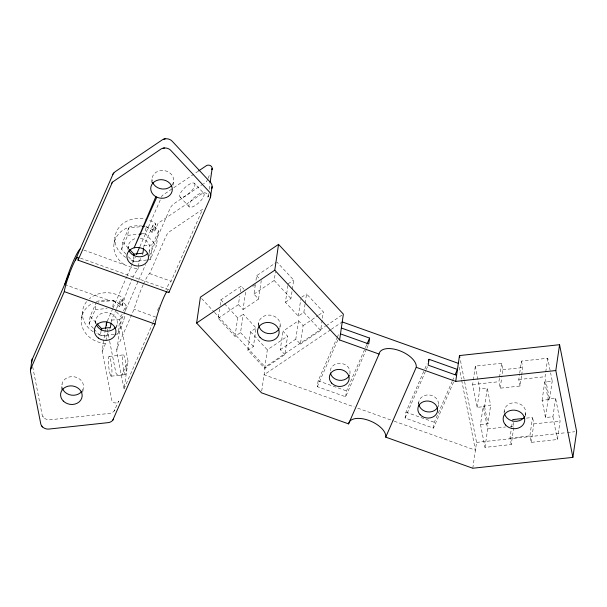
<?xml version="1.0" encoding="UTF-8"?>
<svg xmlns="http://www.w3.org/2000/svg" width="607" height="607" viewBox="0 0 607 607"><rect width="100%" height="100%" fill="white"/><g stroke="black" fill="none" stroke-linecap="round" stroke-linejoin="round"><path stroke-width="0.46" stroke-dasharray="3.04 2.28" d="M61.239 389.611L62.051 384.079M93.478 328.47L89.085 323.743L90.162 316.361L96.301 302.332M82.711 392.441L83.387 387.827M89.085 323.743L95.223 309.707L96.035 304.175M114.124 334.396L100.367 335.891L101.043 331.278M32.695 366.78L42.065 414.444A7.208 6.176 8 0 0 42.718 416.197L43.932 417.737A7.223 6.199 8.3 0 0 48.97 419.885L109.419 413.42A7.223 6.191 8.4 0 0 114.086 411.076L118.706 401.098A3.612 3.088 8.1 0 1 117.25 402.585A3.612 3.088 8.3 0 1 111.787 400.271L102.158 351.301L105.39 329.161M102.158 351.301L105.565 343.509L105.83 341.665M105.967 340.739L106.642 336.126L108.145 332.689M112.781 306.899L113.721 300.442L98.137 302.134M125.983 254.113L121.597 249.386L122.675 242.011L128.813 227.974L141.643 226.578M111.202 321.998L111.476 320.155L116.218 309.312M121.597 249.386L127.736 235.357L128.813 227.974M113.721 300.442L119.518 306.679L120.596 299.297L126.081 305.2L124.867 313.508M116.582 327.81L117.212 323.523M115.042 334.298L117.788 333.994L119.943 319.236L122.113 314.282M96.392 301.588A25.274 21.64 8.3 0 1 108.964 300.351L115.33 301.33L122.197 305.465L123.274 298.083A25.274 21.64 8.3 0 0 89.411 298.743M116.863 349.822L120.899 322.142M117.788 333.994L123.927 319.965L124.731 314.426M146.628 260.039L132.88 261.534L133.555 256.92M132.796 277.702A28.886 3.407 -70.3 0 1 137.964 269.402L138.343 267.308M138.472 266.382L139.147 261.769L140.649 258.332M151.53 182.487L152.205 177.874M147.547 259.94L150.301 259.644L156.431 245.607L145.149 233.46L146.226 226.085L152.023 232.322L155.779 223.733A25.274 21.64 8.3 0 0 148.677 220.045M143.715 247.648L143.98 245.797L153.101 224.939L158.586 230.842L156.431 245.607M143.093 284.911A28.886 3.407 -70.3 0 0 134.041 309.304L117.69 346.696A14.439 12.368 8.3 0 0 116.999 353.062L124.048 388.89L128.085 361.218L121.043 325.382A14.439 12.368 8.4 0 1 121.734 319.016M152.023 232.322L153.101 224.939M149.087 253.453L149.717 249.166M150.301 259.644L152.456 244.879L158.586 230.842M145.832 226.859A25.274 21.647 8.3 0 1 154.702 231.108L155.779 223.733M172.995 185.31L173.534 181.622M208.049 196.63L208.588 192.943M209.127 189.255L209.939 183.716M298.5 320.708L295.806 339.161L300.404 344.108L303.098 325.656L298.5 320.708L282.976 331.194L287.574 336.149L284.88 354.602L264.652 368.274L247.868 350.216L253.415 346.468L256.108 328.015L243.232 314.16L240.539 332.613L235 336.361L218.217 318.296L219.559 309.069M220.098 305.382L220.902 299.843L241.138 286.163L244.006 289.258M218.217 318.296L238.445 304.623L239.651 296.315M240.326 291.701L241.138 286.163M235 336.361L237.686 317.901L243.232 314.16M238.445 304.623L243.043 309.57L245.736 291.117M243.043 309.57L258.559 299.076L253.961 294.129L255.304 284.903M255.979 280.29L256.655 275.677L276.109 262.528M247.868 350.216L250.562 331.763L256.108 328.015M258.559 299.076L261.253 280.624M258.4 324.935L258.665 323.091M253.961 294.129L274.189 280.457L275.403 272.148M264.652 368.274L267.346 349.822L287.574 336.149M261.723 390.999L265.229 366.962L325.405 326.285M279.91 327.484L280.176 325.64M305.063 304.069L303.849 312.37L298.31 316.118L285.434 302.263L287.855 285.654M284.88 354.602L280.282 349.655L282.976 331.194M285.434 302.263L290.973 298.515L292.187 290.214M292.324 289.289L293.667 280.062L276.883 261.996M298.31 316.118L300.731 299.509M305.192 303.143L306.543 293.917L323.326 311.983L322.249 319.365M300.404 344.108L320.633 330.436L322.112 320.284M366.476 349.154L345.641 396.788L317.279 386.659L318.136 380.794L336.809 338.357M345.641 396.788L346.498 390.923L365.057 348.486M453.512 382.235L433.436 428.147L405.074 418.018L405.931 412.153L424.49 369.701M418.504 404.019L418.762 402.282M433.436 428.147L434.293 422.282L452.101 381.56M438.224 406.356L438.482 404.619M477.117 407.35L479.811 388.897L487.269 388.085L484.576 406.546L477.117 407.35L472.641 384.565L473.179 380.87M473.316 379.952L475.334 366.112L501.594 363.259L502.869 369.724L501.792 377.106M472.785 468.24L476.556 442.404L460.212 359.261M513.219 422.381L513.947 426.076L511.253 444.536L484.993 447.382L480.509 424.597L483.202 406.144L490.653 405.332L487.269 388.085M480.509 424.597L487.967 423.785L490.653 405.332M484.993 447.382L487.679 428.929L483.202 406.144M521.534 375.87L520.055 386.022L500.176 388.184L498.908 381.712L499.447 378.024M499.576 377.099L501.594 363.259M500.176 388.184L501.655 378.032M503.992 412.616L504.265 410.772M511.253 444.536L509.986 438.064L511.466 427.92M511.602 426.994L512.543 420.537M520.055 386.022L518.78 379.557L519.592 374.018M519.721 373.1L521.474 361.097L547.742 358.251L550.428 371.924M521.671 374.951L522.748 367.569L521.474 361.097M525.374 416.091L525.776 413.321M555.61 398.283L552.916 416.736L545.465 417.548L548.159 399.095L555.61 398.283L560.094 421.068L557.401 439.529L531.133 442.374L529.858 435.909L532.551 417.457L526.231 418.14M531.133 442.374L533.826 423.921L532.551 417.457M545.465 417.548L542.074 400.301L549.525 399.489L545.048 376.704L547.742 358.251M542.074 400.301L544.767 381.849L552.218 381.037L550.61 372.835M549.525 399.489L552.218 381.037M95.314 323.675L95.724 320.913M114.101 243.248L114.973 237.398M127.819 249.325L128.229 246.556M81.535 317.954L82.461 311.755M107.333 321.027L112.629 308.917M113.008 308.053L126.628 276.898M127.007 276.033L132.303 263.916M132.675 263.051L135.323 256.996M139.868 246.609L161.052 198.148M161.432 197.283L162.19 195.553L173.01 188.238M116.582 308.477L120.596 299.297M109.647 329.252L110.398 327.537M119.518 306.679L123.274 298.083M142.152 254.902L142.903 253.18M122.197 305.465L122.341 305.124A28.886 3.407 -70.3 0 1 131.757 279.941M154.702 231.108L158.146 223.224L202.7 193.163A3.612 3.096 8.5 0 1 206.828 193.618A3.612 3.096 8.5 0 1 207.89 197.116L209.392 193.679M123.555 310.981L126.081 305.2M121.734 319.016L145.513 264.629M149.284 255.995L170.043 208.512A14.439 12.368 8.3 0 1 174.353 203.444L202.753 184.24M143.449 284.122A28.886 3.407 -70.3 0 1 149.656 273.582L166.007 236.191A14.439 12.368 8.2 0 1 170.317 231.123L202.556 209.316L171.106 281.246A28.886 3.407 -70.3 0 0 165.946 289.547M109.647 341.18L115.823 372.599A3.612 3.096 8.3 0 0 118.456 375.179A3.612 3.096 8.3 0 0 122.166 374.276L128.085 361.218M207.662 179.202L206.592 181.645L203.527 183.724M208.019 178.39L210.151 173.511M124.048 388.89L152.843 323.03M153.222 322.165L155.491 316.968L134.041 309.304M365.437 347.621L366.575 345.019M366.856 348.289L368.745 343.964M424.87 368.836L427.146 363.639M405.074 418.018L425.909 370.369M426.289 369.504L428.185 365.171M452.481 380.695L454.37 376.363M337.196 337.492L339.101 333.16M317.279 386.659L337.864 339.897M114.078 411.076L114.958 409.672M122.166 374.276L122.751 373.419M173.784 187.715L197.753 171.508M252.717 286.39L255.82 284.296M288.128 283.81L293.667 280.062M301.694 297.195L306.543 293.917M303.098 325.656L317.878 315.663M318.652 315.139L323.326 311.983M280.282 349.655L295.806 339.161M326.179 325.762L341.809 315.192M330.519 329.851L264.091 374.754L354.154 406.902M331.301 329.32L342.242 321.922M127.736 235.357L138.737 234.158M141.484 233.862L145.149 233.46M143.98 245.797L152.456 244.879M95.223 309.707L107.143 308.417M111.476 320.155L119.943 319.236M109.04 356.446L123.244 354.905M111.278 376.165L125.482 374.625M502.869 369.724L522.748 367.569M472.641 384.565L498.908 381.712M518.78 379.557L545.048 376.704M487.679 428.929L505.502 426.994M510.199 426.486L513.947 426.076M533.826 423.921L560.094 421.068M509.986 438.064L529.858 435.909M476.556 442.404L566.361 432.654M567.295 432.556L574.776 431.744M83.834 250.069L130.346 266.943L138.07 269.151M136.977 269.053L137.964 269.402M149.656 273.582L171.106 281.246M80.473 258.142L168.594 289.615M64.706 284.539L108.964 300.344M120.975 304.638L122.341 305.124M318.136 380.794L346.498 390.923M405.931 412.153L434.293 422.282M357.72 408.177L393.382 420.909M394.277 421.228L475.418 450.197L461.616 379.982M194.65 183.496A9.932 3.543 -43 0 1 185.598 195.94A9.932 3.543 -43 0 1 181.728 191.167A9.932 3.543 -43 0 1 194.65 183.496L203.846 193.398A9.932 3.505 -42.9 0 1 194.786 205.796A9.932 3.505 -42.9 0 1 190.924 201.099A9.932 3.505 -42.9 0 1 203.846 193.398M274.189 280.457L290.973 298.515M303.849 312.37L320.633 330.436M256.655 275.677L259.53 278.765M179.998 196.903L189.194 206.797M220.902 299.843L237.686 317.901M250.562 331.763L267.346 349.822M240.539 332.613L253.415 346.468M201.676 298.576L213.876 311.702M214.514 312.393L265.229 366.962M122.675 242.011L128.942 248.756M128.494 256.807L132.88 261.534M116.407 311.869L123.927 319.965M90.162 316.361L96.437 323.114M94.1 329.138L100.367 335.891M42.725 416.197L43.476 417.259M124.132 372.076L124.314 372.698M552.916 416.736L557.401 439.529M544.767 381.849L548.159 399.095M484.576 406.546L487.967 423.785M475.334 366.112L479.811 388.897M459.074 367.045L461.434 379.056M107.287 329.169L109.465 340.261M126.119 368.092L126.059 367.167A9.917 1.51 83.8 0 0 125.801 364.283A9.932 1.449 83.9 0 0 122.804 355.861A9.932 1.449 83.9 0 0 124.169 372.159M330.291 370.68A9.932 8.506 8.3 0 1 342.348 363.623A9.932 8.506 8.3 0 1 349.442 375.172M418.754 403.769A9.932 8.506 8.3 0 1 429.968 395.058A9.932 8.506 8.3 0 1 437.905 406.766M504.25 412.396A10.835 9.272 8.3 0 1 516.489 402.889A10.835 9.272 8.3 0 1 525.146 415.666M258.772 325.519A10.835 9.272 8.3 0 1 270.426 315.147A10.835 9.272 8.3 0 1 279.554 327.985M106.642 336.126A25.274 21.64 8.3 0 1 96.331 333.463M93.212 331.748A25.274 21.64 8.3 0 1 87.089 301.057M105.565 343.509A25.274 21.64 8.3 0 1 82.165 326.558A25.274 21.64 8.3 0 1 93.046 302.984M139.147 261.769A25.274 21.64 8.3 0 1 128.843 259.106M125.725 257.391A25.274 21.64 8.3 0 1 117.113 230.326A25.274 21.64 8.3 0 1 146.067 219.264M124.2 264.493A25.274 21.647 8.3 0 1 115.816 238.134A25.274 21.647 8.3 0 1 143.381 226.282M110.292 374.709A9.932 1.457 83.7 0 1 108.38 362.007A9.932 1.457 83.7 0 1 109.67 357.03A9.932 1.457 83.7 0 1 111.84 368.722L111.916 369.633A9.932 1.487 84.1 0 1 110.982 376.112M110.823 375.953A9.932 1.487 84.1 0 1 110.307 374.914M126.081 368.032A9.932 1.449 83.9 0 1 125.179 374.542L125.012 374.344A9.932 1.449 83.9 0 1 124.298 372.622M157.6 310.473A28.886 3.407 -70.3 0 1 159.429 305.313M167.471 290.503A19.856 2.345 -70.3 0 1 168.351 289.653M172.077 184.968A10.82 9.264 8.3 0 0 173.655 180.719A10.827 9.264 8.3 0 0 161.925 170.453A10.827 9.264 8.3 0 0 152.365 181.501M82.431 390.392A10.82 9.264 8.3 0 0 83.5 386.925A10.835 9.287 8.3 0 0 71.778 376.636A10.835 9.287 8.3 0 0 62.202 387.714M140.346 238.316A10.835 9.28 8.3 0 1 149.049 251.328M128.525 249.325A10.835 9.28 8.3 0 1 136.431 238.361M96.02 323.675A10.835 9.28 8.3 0 1 107.909 312.681A10.835 9.28 8.3 0 1 115.983 326.687"/><path stroke-width="0.91" d="M210.068 182.79L212.154 168.458A3.612 3.096 8.3 0 0 210.121 165.499A3.612 3.096 8.3 0 0 206.259 165.757L198.527 170.984M455.713 381.401L459.484 355.565L559.578 344.7L576.65 431.539L572.879 457.375L472.785 468.24L385.726 437.139A19.856 9.993 23.6 0 0 368.639 420.355A19.856 9.993 23.6 0 0 348.577 423.883L261.458 392.805L196.622 323.03L200.393 297.195L278.545 244.363L343.372 314.138L339.609 339.973L379.087 354.056A19.856 9.993 23.6 0 1 399.14 350.527A19.856 9.993 23.6 0 1 416.235 367.318L455.713 381.401L555.807 370.536L559.578 344.7M101.179 330.352L101.445 328.508L97.059 323.789M105.519 328.235L106.953 321.892M111.066 322.924L110.398 327.537L101.445 328.508M133.692 255.995L133.957 254.151L129.572 249.431M143.578 248.567L142.903 253.18L133.957 254.151M196.622 323.03L274.774 270.198L278.545 244.363M341.354 328.008L369.602 338.091L368.745 343.964L340.375 333.842M455.129 374.633L457.405 369.435L429.035 359.306L428.185 365.171L456.547 375.301M212.154 168.458L211.934 169.436L212.086 168.958M75.374 260.13A19.856 2.337 -70.3 0 1 78.045 260.168L168.829 292.604L210.295 197.761L212.063 186.971A7.223 6.191 8.1 0 0 210.439 182.373L172.191 141.211A7.216 6.184 8.4 0 0 165.203 138.828L163.852 139.14A7.208 6.176 8.4 0 0 162.046 140.012L115.042 171.796L113.266 173.61L74.752 261.291A19.856 2.337 -70.3 0 0 70.389 271.261L31.723 360.581L30.449 371.423L40.722 423.671A7.208 6.169 8.5 0 0 41.731 425.962L42.589 426.964A7.223 6.184 8.3 0 0 49.03 429.058L108.069 422.647A7.223 6.176 8.2 0 0 112.735 420.294L155.073 324.062A19.856 2.345 -70.3 0 1 159.846 307.271A19.856 2.345 -70.3 0 1 166.75 291.557M30.79 368.237L30.373 369.8L64.289 291.626A19.856 2.337 -70.3 0 1 69.646 273.233M210.295 197.761L210.712 196.198A7.223 6.184 8.2 0 0 209.089 191.6L170.84 150.437A7.216 6.169 8.1 0 0 164.527 147.994L163.169 148.176A7.216 6.169 8.1 0 0 160.703 149.239L112.416 182.161L78.045 260.168M32.141 359.018L31.792 362.197M152.949 183.003A10.835 9.272 8.2 0 0 155.847 196.668L134.139 247.793L156.796 197.154A10.835 9.272 8.2 0 0 170.127 194.923A10.82 9.264 8.4 0 0 168.033 181.804A10.82 9.264 8.4 0 0 152.896 183.071M136.461 254.394L139.489 247.474M366.954 344.154L369.602 338.091M348.577 423.883L379.087 354.056M385.726 437.139L416.235 367.318M428.284 361.036L429.035 359.306M112.887 174.33L113.759 172.934M111.536 183.557L112.416 182.161M112.735 420.294L113.615 418.898M163.852 139.14L165.203 138.828M163.169 148.176L164.558 147.987M142.562 226.479L144.398 226.282M139.648 234.059L141.484 233.862M512.68 419.612L524.425 418.337M342.242 321.922L458.346 363.35M64.289 291.626L155.073 324.062M155.87 196.683L156.796 197.154M274.774 270.198L339.609 339.973M41.724 425.97L42.589 426.964M555.807 370.536L572.879 457.375M459.484 355.565L459.848 357.409M106.195 323.622L106.559 325.473M349.442 375.172A9.932 8.506 8.3 0 1 339.237 380.308A9.932 8.506 8.3 0 1 330.39 372.91M524.782 416.394A10.835 9.272 8.3 0 1 514.015 421.266A10.835 9.272 8.3 0 1 504.569 413.997M279.19 328.713A10.835 9.272 8.3 0 1 267.953 333.524A10.835 9.272 8.3 0 1 258.772 325.519M437.571 407.441A9.932 8.506 8.3 0 1 427.275 411.849A9.932 8.506 8.3 0 1 418.86 404.512M168.936 291.739A19.856 2.345 -70.3 0 1 168.829 292.597M152.668 182.388A10.827 9.264 8.3 0 0 165.377 188.883A10.835 9.264 8.2 0 0 171.47 185.696M63.31 401.037A10.82 9.264 8.3 0 0 74.911 404.095A10.82 9.264 8.3 0 0 82.15 396.151A10.835 9.28 8.1 0 0 67.855 386.249A10.835 9.28 8.1 0 0 63.28 401.037M81.922 391.174A10.835 9.287 8.3 0 1 71.535 395.165A10.835 9.287 8.3 0 1 62.498 388.601M64.706 284.539A28.886 3.407 -70.3 0 1 80.321 248.824M147.789 253.263A10.835 9.28 8.3 0 1 137.766 256.693A10.835 9.28 8.3 0 1 129.025 250.661M115.277 327.621A10.835 9.28 8.3 0 1 105.254 331.05A10.835 9.28 8.3 0 1 96.521 325.018M212.063 186.971L211.646 188.534L212.063 186.971M505.631 425.044A10.835 9.272 8.3 0 0 524.069 423.049A10.835 9.272 8.3 0 0 512.126 410.188A10.835 9.272 8.3 0 0 505.631 425.044M260.031 337.371A10.835 9.272 8.3 0 0 278.476 335.368A10.835 9.272 8.3 0 0 266.526 322.507A10.835 9.272 8.3 0 0 260.031 337.371M420.112 414.695A9.932 8.506 8.3 0 0 437.017 412.859A9.932 8.506 8.3 0 0 426.068 401.075A9.932 8.506 8.3 0 0 420.112 414.695M331.642 383.093A9.932 8.506 8.3 0 0 348.547 381.257A9.932 8.506 8.3 0 0 337.598 369.473A9.932 8.506 8.3 0 0 331.642 383.093M98.349 338.038A10.835 9.28 8.3 0 0 115.831 332.955A10.835 9.28 8.3 0 0 101.301 322.241A10.835 9.28 8.3 0 0 98.349 338.038M130.862 263.681A10.835 9.28 8.3 0 0 148.336 258.597A10.835 9.28 8.3 0 0 133.813 247.884A10.835 9.28 8.3 0 0 130.862 263.681"/></g></svg>
